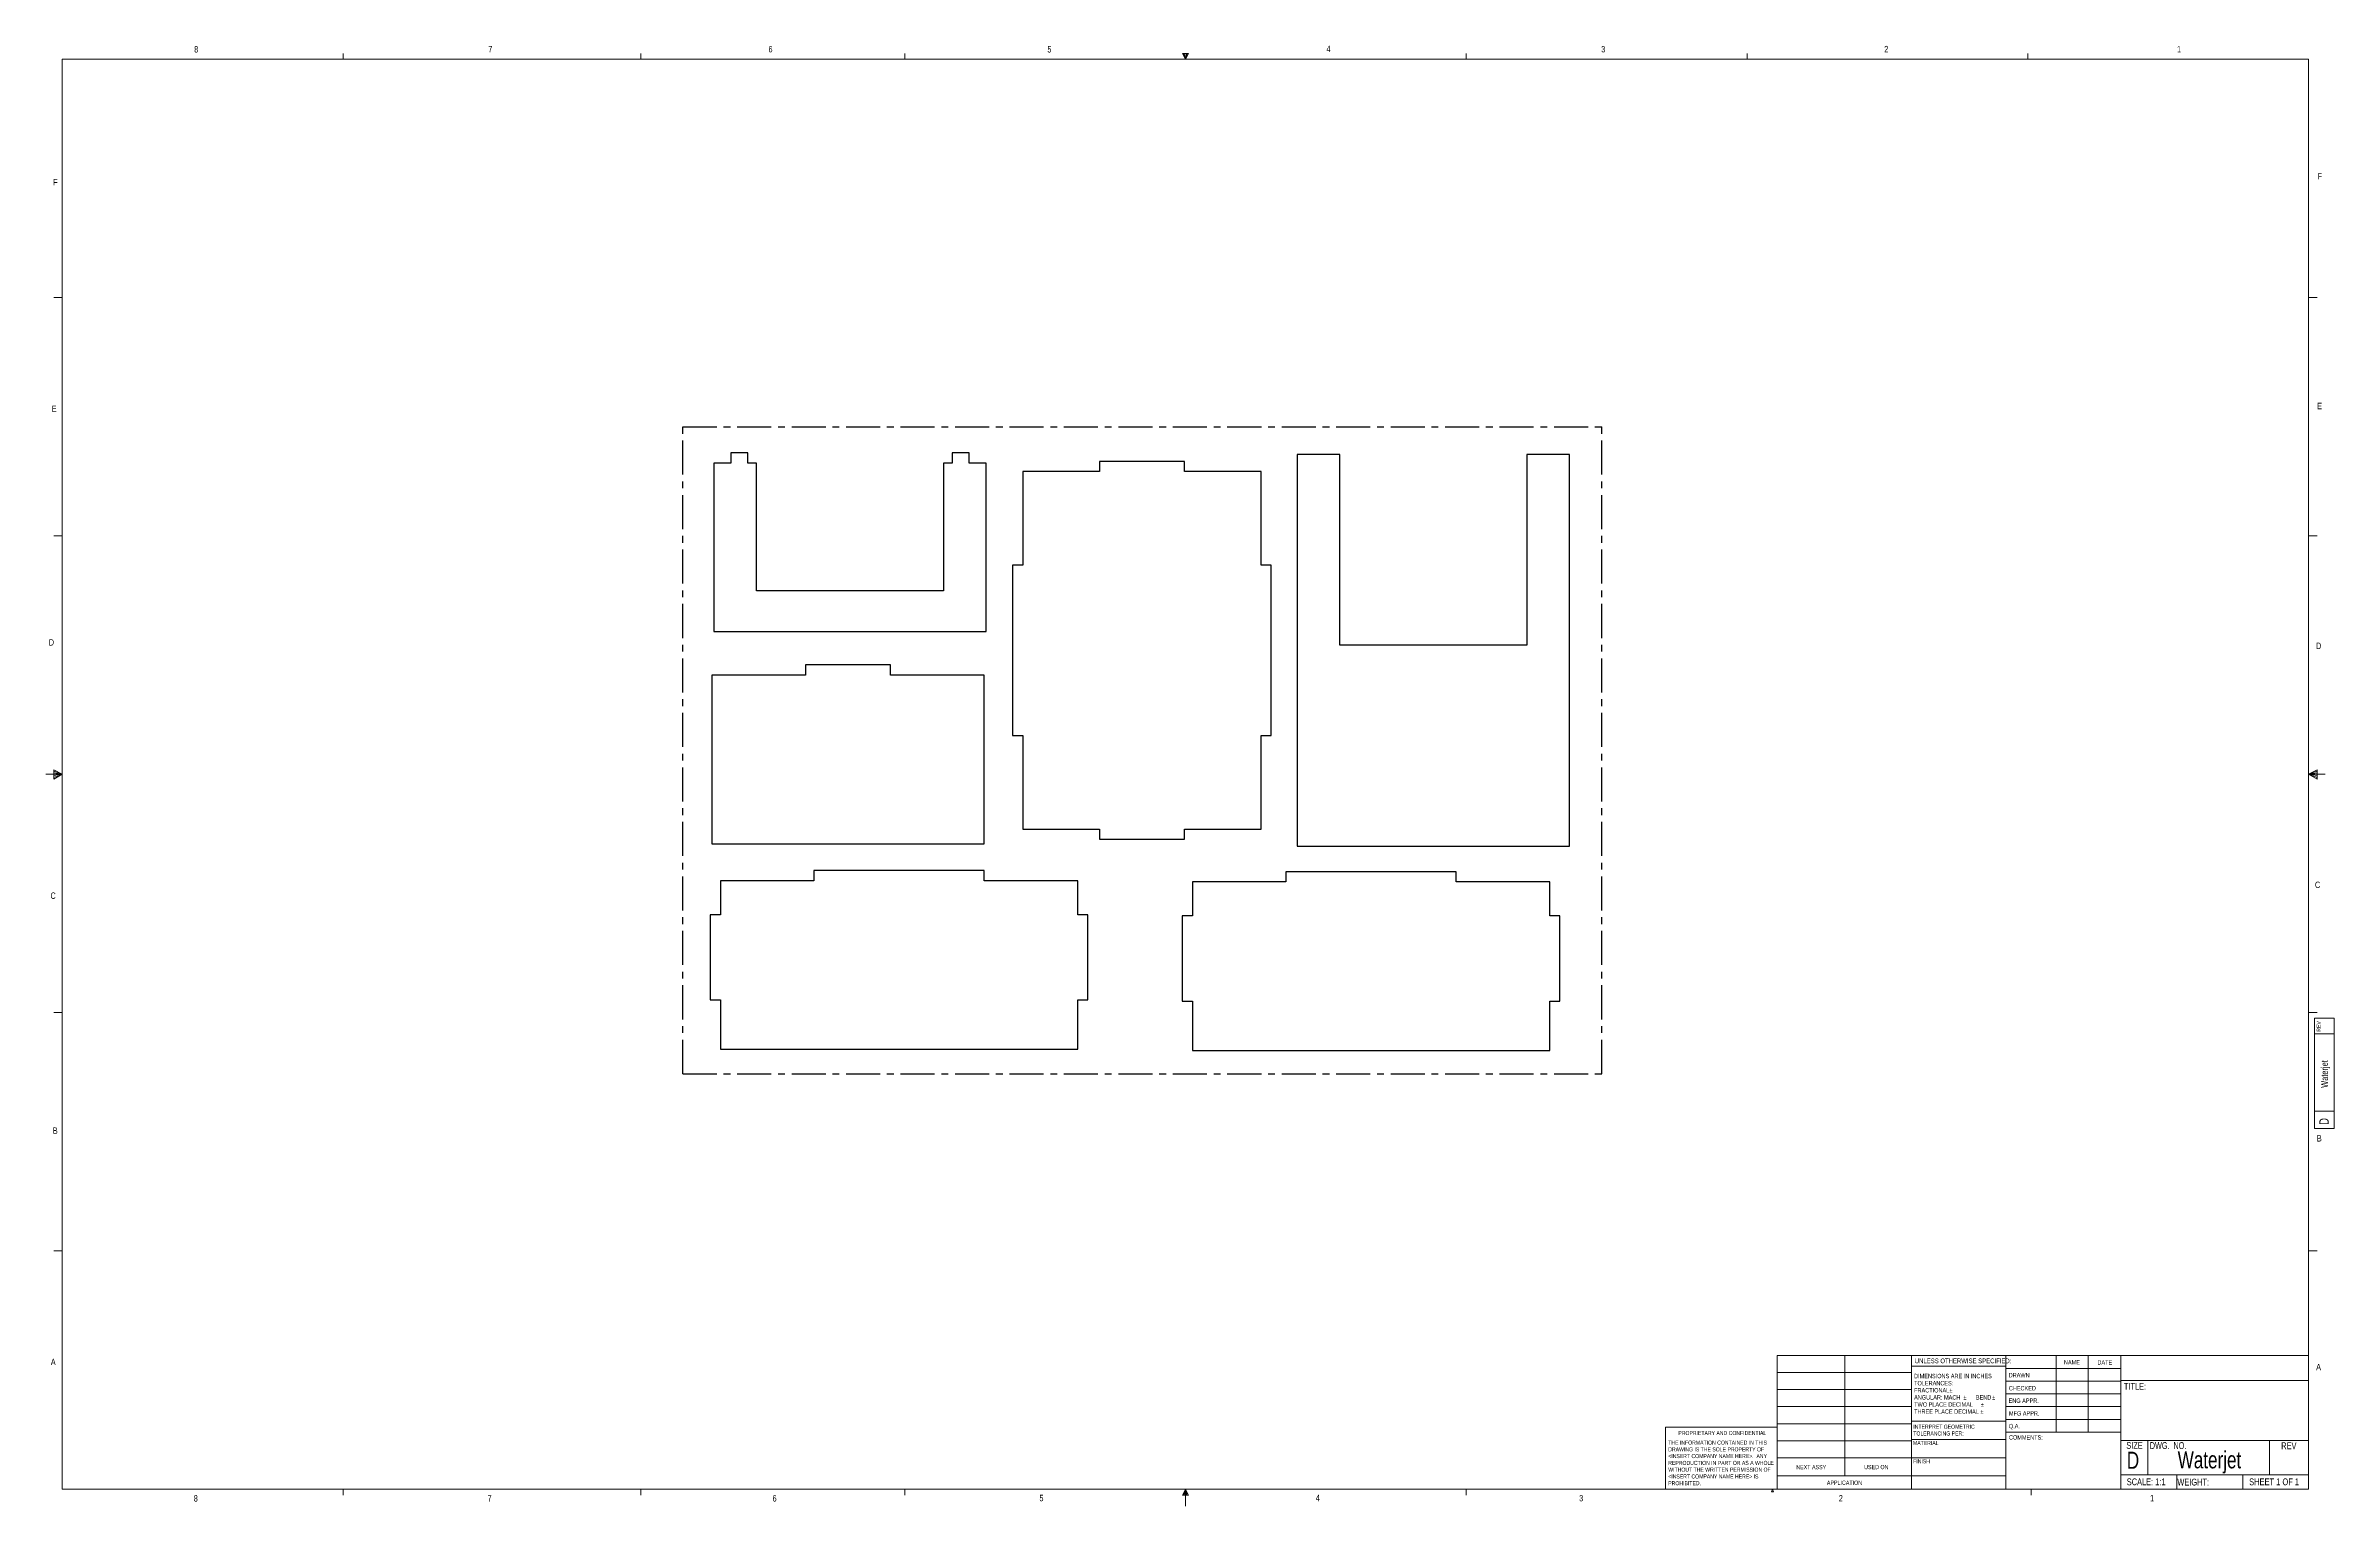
# Model space of a CAD drawing. Header units: inches. Extents: x 0.3 to 33.9, y 0.2 to 21.6.
import ezdxf

# ---------------------------------------------------------------- set-up
doc = ezdxf.new("R2010")
doc.units = ezdxf.units.IN
doc.header["$MEASUREMENT"] = 0
doc.linetypes.add('CENTERX2', pattern=[0.8, 0.5, -0.1, 0.1, -0.1])
doc.styles.add('SLDTEXTSTYLE0', font='TXT', dxfattribs={"width": 0.75})
doc.styles.add('SLDTEXTSTYLE1', font='TXT', dxfattribs={"width": 0.6875})
doc.styles.add('SLDTEXTSTYLE2', font='TXT', dxfattribs={"width": 0.694444})

# ---------------------------------------------------------------- blocks, each defined once
blk = doc.blocks.new('SW_NOTE_0')
at = {"color": 0, "linetype": 'Continuous', "lineweight": 0, "char_height": 0.06, "attachment_point": 1, "style": 'SLDTEXTSTYLE0'}
for s, insert in [('INTERPRET GEOMETRIC', (0, 0.077)), ('TOLERANCING PER:', (0, -0.022))]:
    blk.add_mtext(s, dxfattribs=dict(at, insert=insert))
blk = doc.blocks.new('SW_NOTE_1')
at = {"color": 0, "linetype": 'Continuous', "lineweight": 0, "char_height": 0.065, "attachment_point": 1, "style": 'SLDTEXTSTYLE0'}
for s, insert in [('DIMENSIONS ARE IN INCHES', (0, 0.084)), ('ANGULAR: MACH', (0, -0.229)), ('TOLERANCES:', (0, -0.021)), ('TWO PLACE DECIMAL', (0, -0.334)), ('FRACTIONAL', (0, -0.125)), ('%%p', (0.518, -0.125)), ('%%p', (0.723, -0.229)), ('BEND', (0.907, -0.229)), ('%%p', (1.148, -0.229)), ('THREE PLACE DECIMAL', (0, -0.438)), ('%%p', (0.974, -0.438)), ('%%p', (0.979, -0.334))]:
    blk.add_mtext(s, dxfattribs=dict(at, insert=insert))
blk = doc.blocks.new('SW_NOTE_2')
at = {"color": 0, "linetype": 'Continuous', "lineweight": 0, "char_height": 0.06, "attachment_point": 1, "style": 'SLDTEXTSTYLE0'}
for s, insert in [('THE INFORMATION CONTAINED IN THIS', (0, 0.077)), ('WITHOUT THE WRITTEN PERMISSION OF', (0, -0.32)), ('<INSERT COMPANY NAME HERE>.  ANY', (0, -0.121)), ('DRAWING IS THE SOLE PROPERTY OF', (0, -0.022)), ('REPRODUCTION IN PART OR AS A WHOLE', (0, -0.221)), ('<INSERT COMPANY NAME HERE> IS', (0, -0.42)), ('PROHIBITED.', (0, -0.519))]:
    blk.add_mtext(s, dxfattribs=dict(at, insert=insert))

msp = doc.modelspace()

# ---------------------------------------------------------------- linework, layer by layer
at = {"color": 7, "linetype": 'Continuous', "lineweight": 0}
for p, q in [((0.523, 21.411), (33.523, 21.411)), ((0.523, 21.411), (0.523, 0.411)), ((4.648, 21.411), (4.648, 21.495)), ((9.023, 21.411), (9.023, 21.495)), ((12.898, 21.411), (12.898, 21.495)), ((16.981, 21.496), (17.067, 21.496)), ((17.023, 21.411), (16.981, 21.496)), ((17.023, 21.411), (16.989, 21.496)), ((17.023, 21.411), (17.009, 21.496)), ((17.023, 21.411), (17.036, 21.496)), ((17.023, 21.411), (17.046, 21.496)), ((17.023, 21.411), (17.067, 21.496)), ((21.148, 21.411), (21.148, 21.495)), ((25.273, 21.411), (25.273, 21.495)), ((29.398, 21.411), (29.398, 21.495)), ((33.523, 0.411), (33.523, 21.411)), ((0.523, 17.911), (0.398, 17.911)), ((33.523, 17.911), (33.648, 17.911)), ((0.523, 14.411), (0.398, 14.411)), ((33.523, 14.411), (33.648, 14.411)), ((0.523, 10.911), (0.28, 10.911)), ((0.399, 10.976), (0.399, 10.837)), ((0.523, 10.911), (0.399, 10.976)), ((0.399, 10.958), (0.523, 10.911)), ((0.399, 10.934), (0.523, 10.911)), ((0.399, 10.837), (0.523, 10.911)), ((0.399, 10.865), (0.523, 10.911)), ((0.399, 10.891), (0.523, 10.911)), ((33.523, 10.911), (33.647, 10.976)), ((33.647, 10.958), (33.523, 10.911)), ((33.647, 10.934), (33.523, 10.911)), ((33.647, 10.891), (33.523, 10.911)), ((33.647, 10.865), (33.523, 10.911)), ((33.647, 10.837), (33.523, 10.911)), ((33.523, 10.911), (33.766, 10.911)), ((33.647, 10.976), (33.647, 10.837)), ((0.523, 7.411), (0.398, 7.411)), ((33.523, 7.411), (33.648, 7.411)), ((33.61, 7.332), (33.9, 7.332)), ((33.61, 7.332), (33.61, 5.709)), ((33.9, 7.099), (33.61, 7.099)), ((33.9, 7.332), (33.9, 5.709)), ((33.61, 5.965), (33.9, 5.965)), ((33.61, 5.709), (33.9, 5.709)), ((0.523, 3.911), (0.398, 3.911)), ((33.523, 3.911), (33.648, 3.911)), ((25.714, 2.375), (33.523, 2.375)), ((25.714, 0.411), (25.714, 2.375)), ((26.712, 2.375), (26.712, 0.607)), ((27.691, 0.411), (27.691, 2.375)), ((29.073, 2.375), (29.073, 0.411)), ((29.817, 2.375), (29.817, 1.25)), ((30.285, 2.375), (30.285, 1.25)), ((30.764, 2.375), (30.764, 0.411)), ((25.714, 2.125), (27.691, 2.125)), ((29.073, 2.221), (27.691, 2.221)), ((29.073, 2.187), (30.764, 2.187)), ((25.714, 1.875), (27.691, 1.875)), ((29.073, 2), (30.764, 2)), ((29.073, 1.812), (30.764, 1.812)), ((30.764, 2.008), (33.523, 2.008)), ((25.714, 1.625), (27.691, 1.625)), ((25.714, 1.375), (27.691, 1.375)), ((27.691, 1.414), (29.073, 1.414)), ((30.764, 1.625), (29.073, 1.625)), ((30.764, 1.437), (29.073, 1.437)), ((24.077, 0.411), (24.077, 1.325)), ((25.714, 1.325), (24.077, 1.325)), ((25.714, 1.125), (27.691, 1.125)), ((27.691, 1.144), (29.073, 1.144)), ((30.764, 1.25), (29.073, 1.25)), ((30.764, 1.13), (33.523, 1.13)), ((31.16, 1.13), (31.16, 0.623)), ((32.951, 1.13), (32.951, 0.623)), ((25.714, 0.875), (27.691, 0.875)), ((27.691, 0.874), (29.073, 0.874)), ((33.523, 0.411), (0.523, 0.411)), ((4.648, 0.411), (4.648, 0.326)), ((9.023, 0.411), (9.023, 0.326)), ((12.898, 0.411), (12.898, 0.326)), ((17.023, 0.411), (16.981, 0.325)), ((17.023, 0.411), (16.989, 0.325)), ((17.023, 0.411), (17.009, 0.325)), ((17.023, 0.411), (17.023, 0.163)), ((17.023, 0.411), (17.067, 0.325)), ((17.023, 0.411), (17.046, 0.325)), ((17.023, 0.411), (17.036, 0.325)), ((21.148, 0.411), (21.148, 0.326)), ((25.634, 0.376), (25.648, 0.411)), ((25.66, 0.376), (25.634, 0.376)), ((25.648, 0.411), (25.66, 0.376)), ((25.714, 0.607), (29.073, 0.607)), ((29.448, 0.411), (29.448, 0.326)), ((30.764, 0.623), (33.523, 0.623)), ((31.587, 0.623), (31.587, 0.411)), ((32.559, 0.623), (32.559, 0.411)), ((16.981, 0.325), (17.067, 0.325))]:
    msp.add_line(p, q, dxfattribs=at)
at = {"color": 7, "linetype": 'CENTERX2'}
for p, q in [((9.638, 6.512), (9.638, 16.012)), ((9.638, 16.012), (23.138, 16.012)), ((23.138, 6.512), (23.138, 16.012)), ((9.638, 6.512), (23.138, 6.512))]:
    msp.add_line(p, q, dxfattribs=at)
at = {"color": 7, "linetype": 'Continuous'}
for p, q in [((10.094, 15.482), (10.094, 13.007)), ((10.344, 15.482), (10.094, 15.482)), ((10.594, 15.632), (10.344, 15.632)), ((10.344, 15.632), (10.344, 15.482)), ((10.594, 15.482), (10.594, 15.632)), ((10.719, 15.482), (10.594, 15.482)), ((10.719, 13.607), (10.719, 15.482)), ((13.594, 15.482), (13.469, 15.482)), ((13.469, 15.482), (13.469, 13.607)), ((13.844, 15.632), (13.594, 15.632)), ((13.594, 15.632), (13.594, 15.482)), ((13.844, 15.482), (13.844, 15.632)), ((14.094, 15.482), (13.844, 15.482)), ((14.094, 13.007), (14.094, 15.482)), ((17.009, 15.506), (15.759, 15.506)), ((15.759, 15.506), (15.759, 15.356)), ((17.009, 15.356), (17.009, 15.506)), ((18.664, 15.605), (18.664, 9.855)), ((19.289, 15.605), (18.664, 15.605)), ((19.289, 12.805), (19.289, 15.605)), ((22.664, 15.605), (22.039, 15.605)), ((22.039, 15.605), (22.039, 12.805)), ((22.664, 9.855), (22.664, 15.605)), ((15.759, 15.356), (14.634, 15.356)), ((14.634, 15.356), (14.634, 13.981)), ((18.134, 15.356), (17.009, 15.356)), ((18.134, 13.981), (18.134, 15.356)), ((14.634, 13.981), (14.484, 13.981)), ((14.484, 13.981), (14.484, 11.481)), ((18.284, 13.981), (18.134, 13.981)), ((18.284, 11.481), (18.284, 13.981)), ((13.469, 13.607), (10.719, 13.607)), ((10.094, 13.007), (14.094, 13.007)), ((22.039, 12.805), (19.289, 12.805)), ((12.69, 12.516), (11.44, 12.516)), ((11.44, 12.516), (11.44, 12.366)), ((12.69, 12.366), (12.69, 12.516)), ((10.065, 12.366), (10.065, 9.891)), ((11.44, 12.366), (10.065, 12.366)), ((14.065, 12.366), (12.69, 12.366)), ((14.065, 9.891), (14.065, 12.366)), ((14.484, 11.481), (14.634, 11.481)), ((14.634, 11.481), (14.634, 10.106)), ((18.134, 10.106), (18.134, 11.481)), ((18.134, 11.481), (18.284, 11.481)), ((14.634, 10.106), (15.759, 10.106)), ((15.759, 10.106), (15.759, 9.956)), ((17.009, 9.956), (17.009, 10.106)), ((17.009, 10.106), (18.134, 10.106)), ((10.065, 9.891), (14.065, 9.891)), ((15.759, 9.956), (17.009, 9.956)), ((18.664, 9.855), (22.664, 9.855)), ((14.065, 9.498), (11.565, 9.498)), ((11.565, 9.498), (11.565, 9.348)), ((14.065, 9.348), (14.065, 9.498)), ((21, 9.48), (18.5, 9.48)), ((18.5, 9.48), (18.5, 9.33)), ((21, 9.33), (21, 9.48)), ((10.19, 9.348), (10.19, 8.848)), ((11.565, 9.348), (10.19, 9.348)), ((15.44, 9.348), (14.065, 9.348)), ((15.44, 8.848), (15.44, 9.348)), ((18.5, 9.33), (17.125, 9.33)), ((17.125, 9.33), (17.125, 8.83)), ((22.375, 9.33), (21, 9.33)), ((22.375, 8.83), (22.375, 9.33)), ((10.19, 8.848), (10.04, 8.848)), ((10.04, 8.848), (10.04, 7.598)), ((15.59, 8.848), (15.44, 8.848)), ((15.59, 7.598), (15.59, 8.848)), ((17.125, 8.83), (16.975, 8.83)), ((16.975, 8.83), (16.975, 7.58)), ((22.525, 8.83), (22.375, 8.83)), ((22.525, 7.58), (22.525, 8.83)), ((10.04, 7.598), (10.19, 7.598)), ((10.19, 7.598), (10.19, 6.873)), ((15.44, 6.873), (15.44, 7.598)), ((15.44, 7.598), (15.59, 7.598)), ((16.975, 7.58), (17.125, 7.58)), ((17.125, 7.58), (17.125, 6.855)), ((22.375, 6.855), (22.375, 7.58)), ((22.375, 7.58), (22.525, 7.58)), ((10.19, 6.873), (15.44, 6.873)), ((17.125, 6.855), (22.375, 6.855))]:
    msp.add_line(p, q, dxfattribs=at)

# ---------------------------------------------------------------- block references
at = {"color": 7, "linetype": 'Continuous', "lineweight": 0}
for name, p in [('SW_NOTE_1', (27.728, 2.023)), ('SW_NOTE_0', (27.716, 1.283)), ('SW_NOTE_2', (24.116, 1.05))]:
    msp.add_blockref(name, p, dxfattribs=at)

# ---------------------------------------------------------------- texts
for s, insert, char_height, attachment_point, style in [('8', (2.46, 21.604), 0.0938, 1, 'SLDTEXTSTYLE0'), ('7', (6.782, 21.608), 0.0938, 1, 'SLDTEXTSTYLE0'), ('6', (10.897, 21.606), 0.0938, 1, 'SLDTEXTSTYLE0'), ('5', (14.995, 21.604), 0.0938, 1, 'SLDTEXTSTYLE0'), ('4', (19.095, 21.609), 0.0938, 1, 'SLDTEXTSTYLE0'), ('3', (23.131, 21.606), 0.0938, 1, 'SLDTEXTSTYLE0'), ('2', (27.289, 21.607), 0.0938, 1, 'SLDTEXTSTYLE0'), ('1', (31.59, 21.607), 0.0938, 1, 'SLDTEXTSTYLE0'), ('F', (0.389, 19.652), 0.0938, 1, 'SLDTEXTSTYLE0'), ('F', (33.656, 19.741), 0.0938, 1, 'SLDTEXTSTYLE0'), ('E', (0.366, 16.324), 0.0938, 1, 'SLDTEXTSTYLE0'), ('E', (33.649, 16.366), 0.0938, 1, 'SLDTEXTSTYLE0'), ('D', (0.324, 12.895), 0.0938, 1, 'SLDTEXTSTYLE0'), ('D', (33.632, 12.844), 0.0938, 1, 'SLDTEXTSTYLE0'), ('C', (0.349, 9.176), 0.0938, 1, 'SLDTEXTSTYLE0'), ('C', (33.617, 9.335), 0.0938, 1, 'SLDTEXTSTYLE0'), ('B', (0.383, 5.725), 0.0938, 1, 'SLDTEXTSTYLE0'), ('B', (33.645, 5.612), 0.0938, 1, 'SLDTEXTSTYLE0'), ('A', (0.354, 2.328), 0.0938, 1, 'SLDTEXTSTYLE0'), ('UNLESS OTHERWISE SPECIFIED:', (27.738, 2.332), 0.07, 1, 'SLDTEXTSTYLE0'), ('DRAWN', (29.117, 2.12), 0.065, 1, 'SLDTEXTSTYLE0'), ('NAME', (29.929, 2.309), 0.065, 1, 'SLDTEXTSTYLE0'), ('DATE', (30.421, 2.307), 0.065, 1, 'SLDTEXTSTYLE0'), ('A', (33.634, 2.253), 0.0938, 1, 'SLDTEXTSTYLE0'), ('ENG APPR.', (29.116, 1.745), 0.065, 1, 'SLDTEXTSTYLE0'), ('CHECKED', (29.119, 1.928), 0.065, 1, 'SLDTEXTSTYLE0'), ('TITLE:', (30.81, 1.973), 0.1, 1, 'SLDTEXTSTYLE0'), ('Q.A.', (29.12, 1.372), 0.065, 1, 'SLDTEXTSTYLE0'), ('MFG APPR.', (29.121, 1.558), 0.065, 1, 'SLDTEXTSTYLE0'), ('PROPRIETARY AND CONFIDENTIAL', (24.264, 1.268), 0.06, 1, 'SLDTEXTSTYLE0'), ('MATERIAL', (27.711, 1.121), 0.06, 1, 'SLDTEXTSTYLE0'), ('COMMENTS:', (29.121, 1.206), 0.065, 1, 'SLDTEXTSTYLE0'), ('SIZE', (30.845, 1.106), 0.1, 1, 'SLDTEXTSTYLE0'), ('DWG.  NO.', (31.191, 1.104), 0.1, 1, 'SLDTEXTSTYLE2'), ('REV', (33.121, 1.1), 0.1, 1, 'SLDTEXTSTYLE0'), ('NEXT ASSY', (25.997, 0.768), 0.0625, 1, 'SLDTEXTSTYLE0'), ('USED ON', (26.994, 0.769), 0.0625, 1, 'SLDTEXTSTYLE0'), ('FINISH', (27.714, 0.853), 0.06, 1, 'SLDTEXTSTYLE0'), ('D', (30.853, 0.963), 0.25, 1, 'SLDTEXTSTYLE0'), ('Waterjet', (32.067, 0.969), 0.25, 2, 'SLDTEXTSTYLE0'), ('APPLICATION', (26.446, 0.539), 0.0625, 1, 'SLDTEXTSTYLE0'), ('SCALE: 1:1', (30.852, 0.571), 0.1, 1, 'SLDTEXTSTYLE0'), ('WEIGHT:', (31.595, 0.567), 0.1, 1, 'SLDTEXTSTYLE0'), ('SHEET 1 OF 1', (32.65, 0.571), 0.1, 1, 'SLDTEXTSTYLE1'), ('8', (2.454, 0.325), 0.0938, 1, 'SLDTEXTSTYLE0'), ('7', (6.77, 0.324), 0.0938, 1, 'SLDTEXTSTYLE0'), ('6', (10.957, 0.325), 0.0938, 1, 'SLDTEXTSTYLE0'), ('5', (14.878, 0.33), 0.0938, 1, 'SLDTEXTSTYLE0'), ('4', (18.937, 0.33), 0.0938, 1, 'SLDTEXTSTYLE0'), ('3', (22.807, 0.328), 0.0938, 1, 'SLDTEXTSTYLE0'), ('2', (26.621, 0.326), 0.0938, 1, 'SLDTEXTSTYLE0'), ('1', (31.195, 0.328), 0.0938, 1, 'SLDTEXTSTYLE0')]:
    msp.add_mtext(s, dxfattribs=dict(at, insert=insert, char_height=char_height, attachment_point=attachment_point, style=style))
at = {"color": 7, "linetype": 'Continuous', "lineweight": 0, "rotation": 90, "style": 'SLDTEXTSTYLE0'}
for s, insert, char_height, attachment_point in [('REV', (33.642, 7.131), 0.06, 1), ('Waterjet', (33.707, 6.51), 0.1, 2), ('D', (33.681, 5.763), 0.138, 1)]:
    msp.add_mtext(s, dxfattribs=dict(at, insert=insert, char_height=char_height, attachment_point=attachment_point))

doc.saveas('drawing.dxf')
